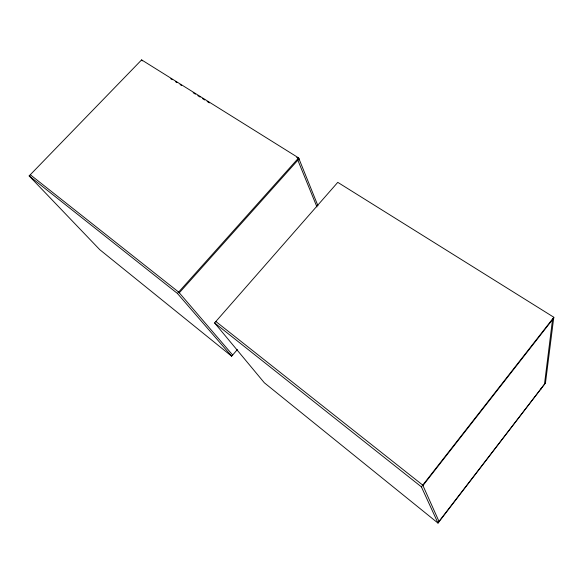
<?xml version="1.0" encoding="UTF-8"?>
<svg xmlns="http://www.w3.org/2000/svg" width="583" height="583" viewBox="0 0 583 583"><rect width="100%" height="100%" fill="white"/><g stroke="black" fill="none" stroke-linecap="round" stroke-linejoin="round"><path stroke-width="0.87" d="M541.082 389.087L541.141 388.57M438.992 521.399L545.55 382.834L438.022 523.111L264.332 382.776L214.602 322.931L337.768 182.355L553.85 317.269L553.748 318.063L422.952 485.559M438.022 523.111L421.392 486.856L553.85 317.269M317.939 205.748L298.62 157.913L141.618 59.889L29.15 175.92L99.759 249.67L231.648 356.213L237.398 349.552M231.648 356.213L177.421 293.453L298.62 157.913M296.696 157.432L299.013 158.882L297.826 160.128L316.948 206.943M179.294 292.819L299.013 158.882M170.768 78.741L172.313 79.703M175.403 81.635L176.984 82.626M180.074 84.557L181.619 85.519M193.162 92.733L195.48 94.184M197.797 95.634L200.151 97.106M202.432 98.527L204.786 99.999M207.103 101.449L209.421 102.892M30.294 174.74L178.653 292.076L232.661 355.032M215.863 321.495L422.755 485.114L439.123 521.69M29.15 175.92L177.421 293.453M214.602 322.931L421.392 486.856M141.618 59.889L142.223 60.909M552.516 319.644L544.486 384.124L545.499 382.798L553.69 318.019L552.451 319.608"/></g></svg>
